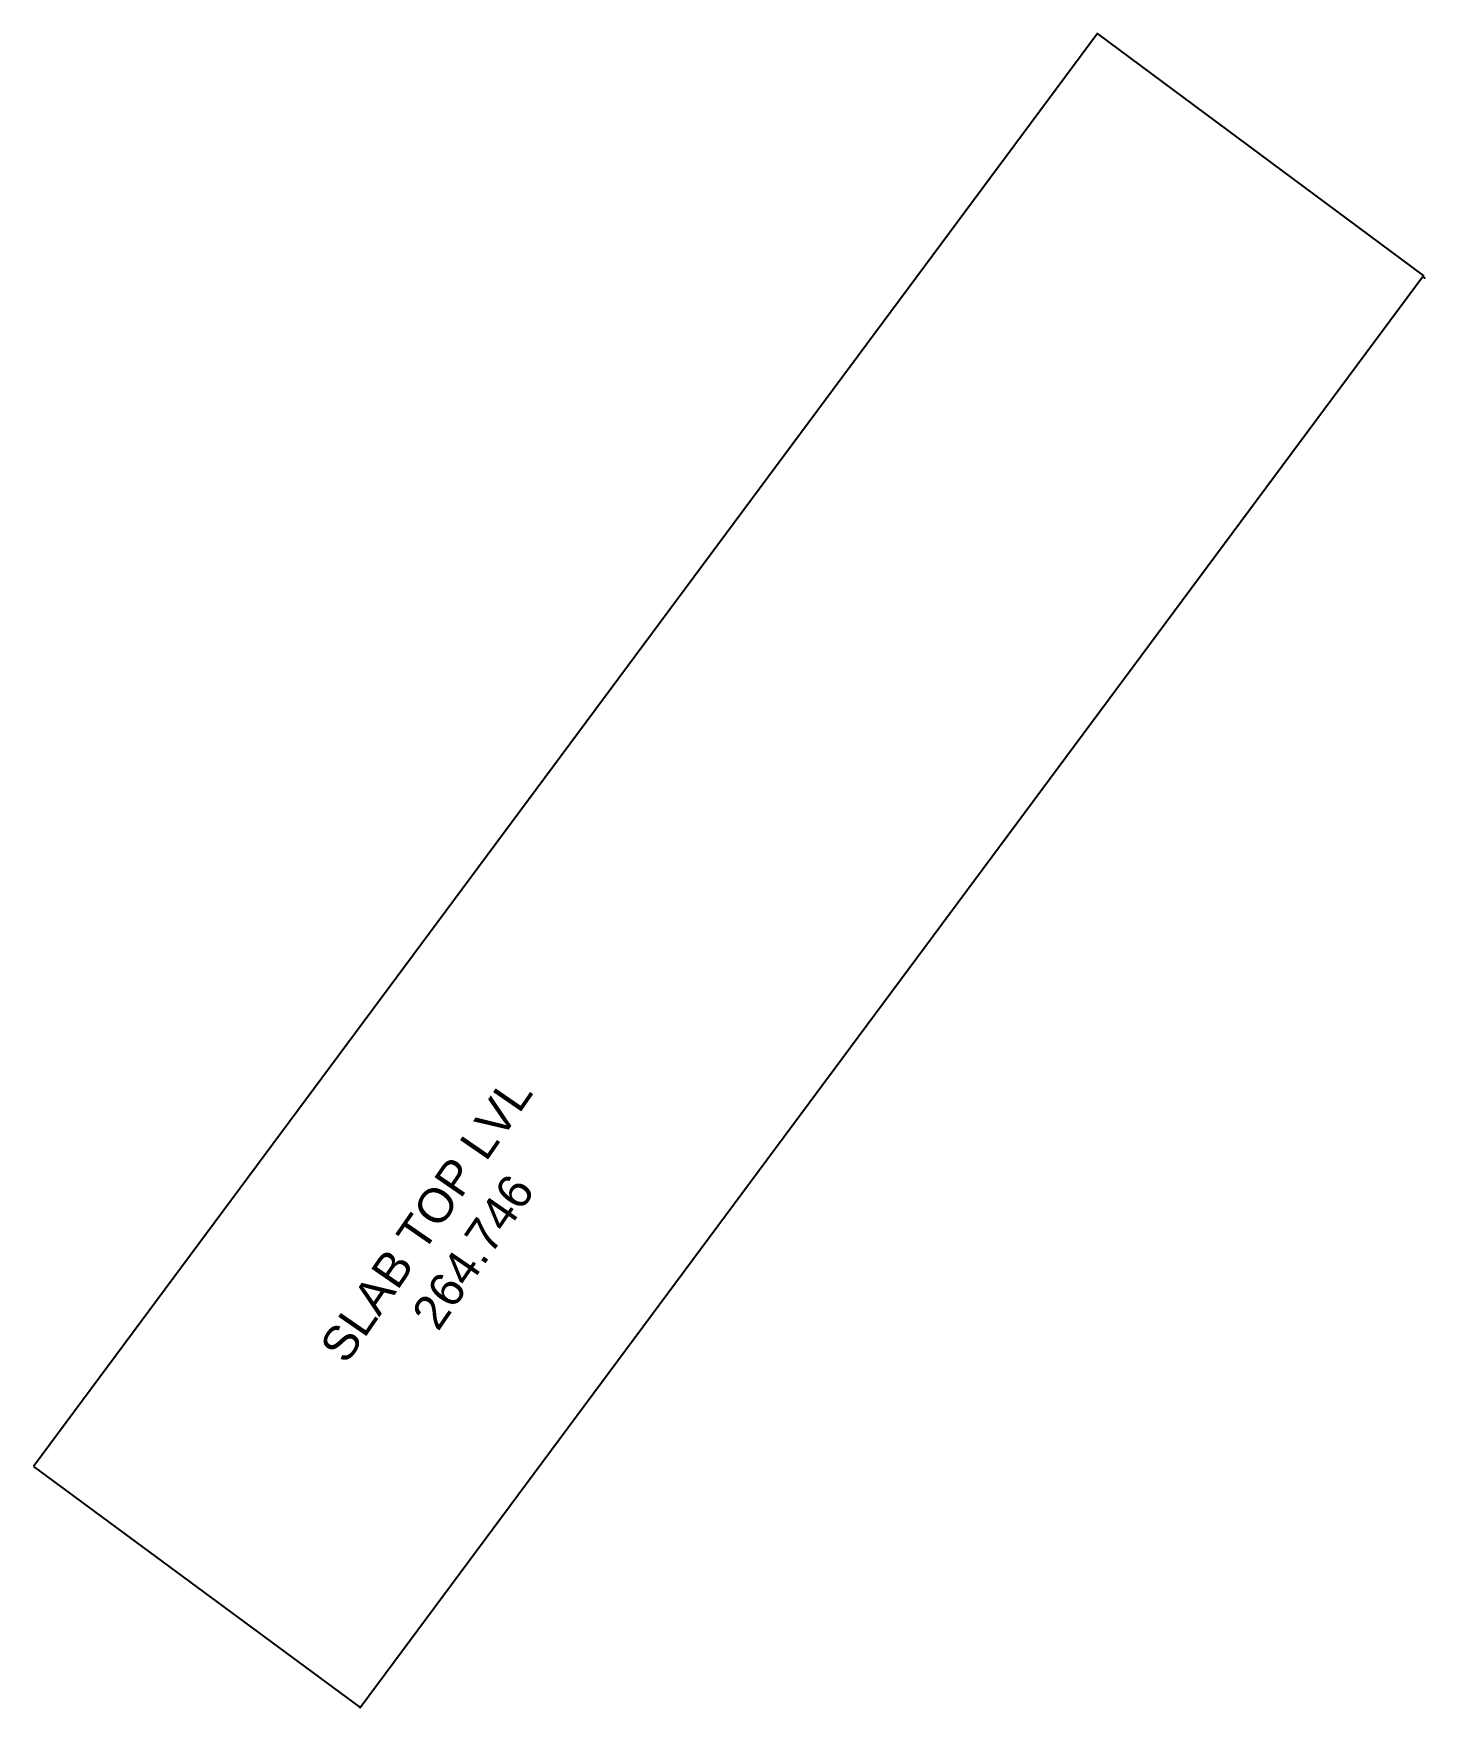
# Model space of a CAD drawing. Header units: metres. Extents: x 615788 to 628025, y 3391429 to 3398897.
# Drawn here: x 618576.37 to 618596.76, y 3397113.93 to 3397138.46 of the extents above; entities that cross this region are included whole.
import ezdxf

# ---------------------------------------------------------------- set-up
doc = ezdxf.new("R2010")
doc.units = ezdxf.units.M
doc.header["$MEASUREMENT"] = 0
for name, color, linetype in [('Builtup', 6, 'Continuous'), ('Points', 7, 'Continuous'), ('SpotLevels', 7, 'Continuous')]:
    doc.layers.add(name, color=color, linetype=linetype)
doc.styles.get("Standard").update_dxf_attribs({"font": 'arial.ttf'})

msp = doc.modelspace()

# ---------------------------------------------------------------- linework, layer by layer
at = {"layer": 'Builtup', "color": 7, "elevation": -265.5194}
msp.add_lwpolyline([(618576.3736, 3397117.4623), (618581.1629, 3397113.9326), (618596.745, 3397134.9196), (618591.9679, 3397138.4647)], close=True, dxfattribs=at)
at = {"layer": 'Points'}
for p in [(618596.7618, 3397134.886, -265.5194), (618581.1629, 3397113.9326, -265.5194), (618581.1629, 3397113.9326, -265.5194)]:
    msp.add_point(p, dxfattribs=at)

# ---------------------------------------------------------------- texts
at = {"layer": 'SpotLevels', "insert": (618581.9216, 3397121.2271, 531.0388), "char_height": 0.5, "width": 5.748641, "attachment_point": 2, "rotation": 55.40366}
msp.add_mtext('SLAB TOP LVL 264.746', dxfattribs=at)

doc.saveas('drawing.dxf')
